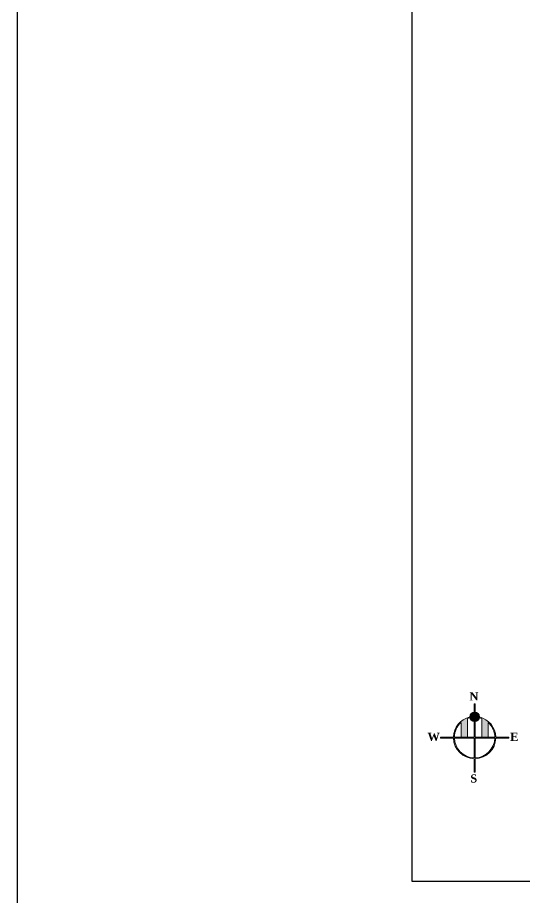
# Model space of a CAD drawing. Header units: inches. Extents: x -5775 to 2930, y 591 to 3437.
# Drawn here: x -5775.2 to -5618.4, y 2309.8 to 2581.8 of the extents above; entities that cross this region are included whole.
import ezdxf

# ---------------------------------------------------------------- set-up
doc = ezdxf.new("R2010")
doc.units = ezdxf.units.IN
doc.header["$LTSCALE"] = 20
doc.header["$MEASUREMENT"] = 0
doc.layers.add('Box Text', color=25, linetype='Continuous')
doc.layers.add('SpecialText', color=4, linetype='Continuous')
doc.layers.add('Column', color=7, linetype='Continuous', lineweight=13, true_color=0xd5441e)
doc.layers.add('PROJ_NAME', color=18, linetype='Continuous', lineweight=5)
doc.styles.add('MtXpl_Times_New_Roma', font='timesbd.ttf')

# ---------------------------------------------------------------- blocks, each defined once
blk = doc.blocks.new('NEWS')
at = {"layer": 'Column'}
h = blk.add_hatch(color=256, dxfattribs=at)
h.dxf.hatch_style = 1
h.paths.add_polyline_path([(52.9, 32.7), (52.9, 52.9), (51.5, 52.9), (51.5, 32.7, 0.342561), (20.4, 7.4, -0.047309), (21.8, 7.3, -0.032129), (23, 11.1), (51.5, 11.1), (51.5, 20.9), (28.9, 20.9, -0.207478), (51.5, 31.3), (51.5, 0.7), (27.6, 0.7, -0.047874), (27.7, -0.7), (51.5, -0.7), (51.5, -31.3, -0.207478), (28.9, -20.9), (51.5, -20.9), (51.5, -11.1), (23, -11.1, -0.032039), (21.8, -7.3, -0.047309), (20.4, -7.4, 0.34246), (51.5, -32.7), (51.5, -52.9), (52.9, -52.9), (52.9, -32.7, 0.401769), (85, -0.7), (105.9, -0.7), (105.9, 0.7), (85, 0.7, 0.401769)])
h.paths.add_polyline_path([(52.9, -31.3), (52.9, -0.7), (83.6, -0.7, -0.401217)], flags=16)
h.paths.add_polyline_path([(52.9, 0.7), (52.9, 31.3, -0.401217), (83.6, 0.7)], flags=16)
h.paths.add_polyline_path([(0, 0.7), (0, -0.7), (12.8, -0.7, -0.047397), (12.8, 0.7)])
at = {"layer": 'PROJ_NAME'}
h = blk.add_hatch(color=256, dxfattribs=at)
h.dxf.hatch_style = 1
h.paths.add_polyline_path([(20.2, 7.4, 1), (20.2, -7.4, 1)])
at = {"layer": 'Column'}
for p, q in [((51.5, 32.7), (51.5, 52.9)), ((51.5, 52.9), (52.9, 52.9)), ((52.9, 52.9), (52.9, 32.7)), ((51.5, 0.7), (51.5, 31.3)), ((52.9, 31.3), (52.9, 0.7)), ((51.5, 20.9), (28.9, 20.9)), ((0, -0.7), (0, 0.7)), ((12.8, 0.7), (0, 0.7)), ((51.5, 11.1), (23, 11.1)), ((51.5, 0.7), (27.6, 0.7)), ((52.9, 0.7), (83.6, 0.7)), ((85, 0.7), (105.9, 0.7)), ((105.9, 0.7), (105.9, -0.7)), ((12.8, -0.7), (0, -0.7)), ((51.5, -11.1), (23, -11.1)), ((51.5, -0.7), (27.7, -0.7)), ((51.5, -31.3), (51.5, -0.7)), ((52.9, -0.7), (52.9, -31.3)), ((83.6, -0.7), (52.9, -0.7)), ((105.9, -0.7), (85, -0.7)), ((51.5, -20.9), (28.9, -20.9)), ((51.5, -52.9), (51.5, -32.7)), ((52.9, -32.7), (52.9, -52.9)), ((52.9, -52.9), (51.5, -52.9))]:
    blk.add_line(p, q, dxfattribs=at)
blk.add_circle((20.2, 0), 7.44, dxfattribs=at)
for radius, start, end in [(32.7, 91.2225, 166.8603), (31.3, 91.277, 138.1623), (32.7, 1.2225, 88.7775), (31.3, 1.277, 88.723), (31.3, 159.2056, 166.5665), (32.7, 193.1603, 268.7775), (31.3, 193.4541, 200.7944), (32.7, 271.2225, 358.7775), (31.3, 271.277, 358.723), (31.3, 221.8377, 268.723)]:
    blk.add_arc((52.2, 0), radius, start, end, dxfattribs=at)
at = {"layer": 'PROJ_NAME', "color": 152, "true_color": 0x2776bb, "style": 'MtXpl_Times_New_Roma'}
for s, p in [('E', (57.3, 55.1)), ('N', (-5.1, -7.9)), ('S', (121.7, -6.6)), ('W', (57.3, -72.9))]:
    blk.add_text(s, height=12.6, rotation=90, dxfattribs=at).set_placement(p)

msp = doc.modelspace()

# ---------------------------------------------------------------- linework, layer by layer
at = {"layer": 'Box Text'}
msp.add_lwpolyline([(-5653.13, 3182.86), (-5063.82, 3182.86), (-5063.82, 2314.73), (-5653.13, 2314.73)], close=True, dxfattribs=at)
at = {"layer": 'SpecialText'}
msp.add_line((-5775.24, 2089.64), (-5775.24, 3436.75), dxfattribs=at)

# ---------------------------------------------------------------- block references
at = {"layer": 'SpecialText', "xscale": 0.1999999999998181, "yscale": 0.2000000000007276, "zscale": 0.2, "rotation": 270}
msp.add_blockref('NEWS', (-5633.82, 2369.65), dxfattribs=at)

doc.saveas('drawing.dxf')
